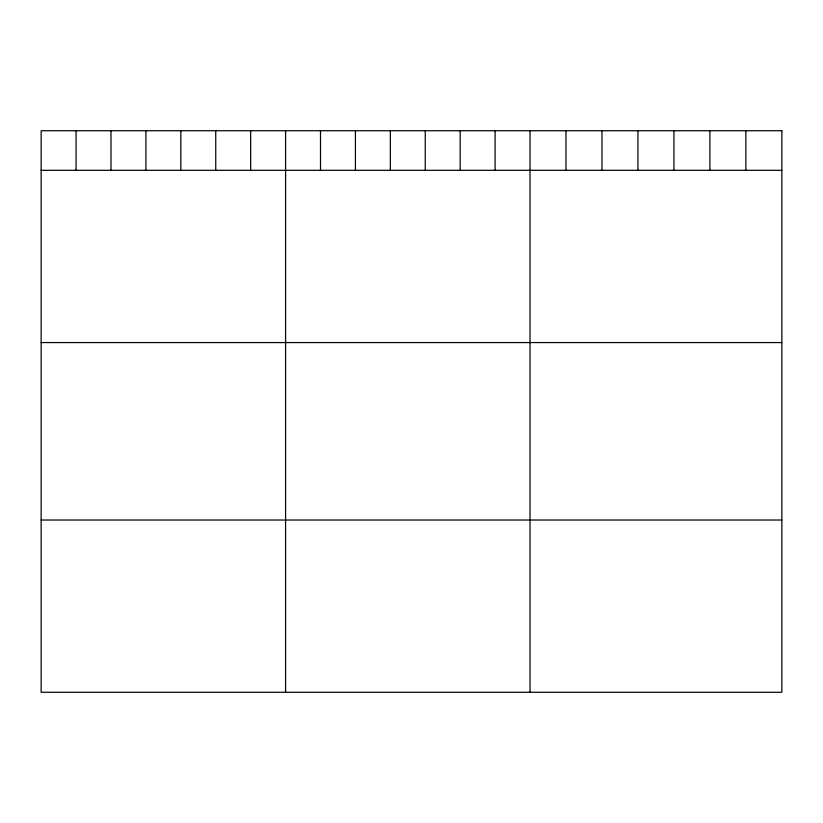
<?xml version="1.0" encoding="UTF-8"?>
<svg xmlns="http://www.w3.org/2000/svg" width="823" height="823" viewBox="0 0 823 823"><rect width="100%" height="100%" fill="white"/><g stroke="black" fill="none" stroke-linecap="round" stroke-linejoin="round"><path stroke-width="1.23" d="M41.15 170.32L781.85 170.32M41.15 342.563L781.85 342.563M41.15 520.023L781.85 520.023M745.875 130.734L745.875 170.32M709.899 130.734L709.899 170.32M673.924 130.734L673.924 170.32M637.938 130.734L637.938 170.32M601.963 130.734L601.963 170.32M565.987 130.734L565.987 170.32M530.012 130.734L530.012 692.266M495.096 130.734L495.096 170.32M460.17 130.734L460.17 170.32M425.254 130.734L425.254 170.32M390.339 130.734L390.339 170.32M355.423 130.734L355.423 170.32M320.497 130.734L320.497 170.32M285.581 130.734L285.581 692.266M250.665 130.734L250.665 170.32M215.739 130.734L215.739 170.32M180.823 130.734L180.823 170.32M145.908 130.734L145.908 170.32M110.992 130.734L110.992 170.32M76.066 130.734L76.066 170.32M781.85 130.734L41.15 130.734L41.15 692.266L781.85 692.266L781.85 130.734"/></g></svg>
